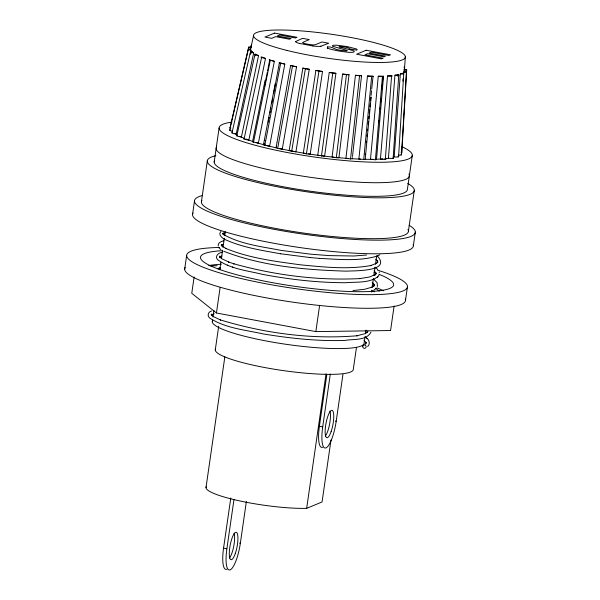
<?xml version="1.0" encoding="UTF-8"?>
<svg xmlns="http://www.w3.org/2000/svg" width="600" height="600" viewBox="0 0 600 600"><rect width="100%" height="100%" fill="white"/><g stroke="black" fill="none" stroke-linecap="round" stroke-linejoin="round"><path stroke-width="0.9" d="M375.803 272.543L375.765 274.298L375.93 273.623M401.49 154.875L406.41 72.037A3.488 0.525 3.4 0 0 404.228 71.37L403.507 72.338L403.395 73.935M401.805 152.49L406.702 69.847A3.488 0.578 3.4 0 0 404.197 69.188M398.572 156.84L403.725 73.852A3.488 0.473 3.6 0 0 402.195 73.222L400.335 73.988L394.192 156.892A83.648 13.23 8.2 0 1 393.36 157.155M404.482 69.067L404.588 67.35M393.135 158.34L398.722 75.233A3.488 0.427 3.8 0 0 397.89 74.662L394.95 75.218L388.418 158.212A83.648 13.23 8.2 0 1 385.875 158.558M404.257 71.895L404.092 69.45M402.877 81.127L403.05 78.727M404.28 71.7L405.353 56.752M385.342 159.322L391.553 76.133A3.488 0.383 4.3 0 0 391.447 75.653L387.518 75.968L380.43 159.03A83.648 13.23 8.2 0 1 377.175 159.195M397.77 76.267L397.89 74.662M373.02 159.3L370.53 159.337L375.435 159.757L382.44 76.53L383.483 76.395L383.062 76.162L378.263 76.238L370.478 159.322A83.648 13.23 8.2 0 1 365.272 159.278M375.435 159.757L376.493 159.6L383.498 76.373M380.077 109.05L380.228 107.445M380.737 101.835L381.03 98.625M381.9 88.995L382.335 84.188M382.485 82.582L383.062 76.162M378.9 121.882L379.05 120.278M363.72 159.63L371.663 76.418L373.178 76.297L372.653 76.17L367.462 75.998L358.86 159.075L365.228 159.532L364.8 159.315M365.175 159.562L371.13 97.155M371.707 89.01L373.072 76.207M366.938 136.328L367.095 134.73M367.507 130.718L367.665 129.113M368.153 124.297L368.4 121.898M368.722 118.688L368.97 116.28M369.293 113.07L369.615 109.868M369.938 106.657L370.26 103.448M370.582 100.238L370.905 97.035M371.07 95.43L371.55 90.615M365.1 154.312L365.138 153.938M366.285 142.748L366.442 141.142M348.668 158.498L345.96 158.31L350.543 158.947L359.543 75.787L361.538 75.69L355.447 75.27L345.93 158.295A83.648 13.23 8.2 0 1 338.782 157.68L337.125 157.53M361.538 75.69L352.5 156.45M352.373 157.59L352.245 158.73A83.648 13.23 8.2 0 0 358.86 159.075L360.54 159.142M336.315 157.733L346.447 74.67L349.043 74.722L342.585 74.07L332.085 157.005L336.315 157.733L338.91 157.785L349.043 74.722M319.462 155.49L317.745 155.265L329.257 72.435L335.903 73.297L324.623 156.15L317.745 155.265A83.648 13.23 8.2 0 1 310.192 154.17L322.5 71.468L315.885 70.425L303.33 153.083A83.648 13.23 8.2 0 1 295.928 151.808L309.255 69.278L302.865 68.078L289.155 150.63L295.905 151.815L289.282 150.578A83.648 13.23 8.2 0 1 282.263 149.137L296.558 66.802L290.55 65.505L296.558 66.802M321.457 156.015L332.775 73.095L335.903 73.297M184.68 269.093L186.645 255.465M192.532 214.59L194.498 200.97M201.397 201.938L207.285 161.07M194.123 276.945L191.767 293.295L216.442 312.983L315.847 331.605L390.562 330.54L394.103 306.015M214.185 162.038L219.097 127.98M212.31 321.645L212.58 319.793M212.978 317.01L213.915 310.53M219.788 269.76L220.853 262.35M221.392 258.645L222.593 250.305M222.99 247.53L224.325 238.26M224.73 235.485L225.263 231.78M216.442 312.983L220.11 287.55M215.288 349.868L218.685 326.25M206.002 487.575L224.835 356.888M226.868 569.227A24.398 6.195 -79.4 0 1 223.56 548.175L230.798 497.94M246.368 501.48L240.353 543.21A24.398 6.195 -79.4 0 1 230.175 569.842A24.398 6.195 -79.4 0 1 226.875 548.798L233.993 499.41M327.315 48.623L327.562 46.92C332.115 46.282 334.41 49.523 338.678 49.965A13.357 2.115 8.2 0 0 340.92 50.377L346.2 50.895A3.735 0.593 8.2 0 0 346.935 50.82L347.228 50.655A2.917 0.458 8.2 0 0 347.077 50.46L332.625 46.26A8.82 1.395 8.2 0 1 332.392 45.773L332.955 45.435A8.94 1.417 8.2 0 1 334.185 45.24L335.543 45.203A8.745 1.38 8.2 0 1 337.215 45.248L347.317 46.612L356.243 48.9A9.795 1.552 8.2 0 1 357.142 49.508L356.812 50.182L350.212 48.983C347.67 46.867 342.638 46.703 339.127 46.695A2.475 0.39 8.2 0 0 339.127 46.83L352.695 50.512A9.42 1.492 8.2 0 1 353.858 51.037L354.337 51.63L353.603 52.117A9.99 1.583 8.2 0 1 352.237 52.328L350.145 52.373A9.495 1.5 8.2 0 1 348.225 52.29L339.855 51.18A28.133 4.447 8.2 0 1 336.293 50.52L330.57 49.17A10.478 1.657 8.2 0 1 328.53 48.435L327.33 47.535L327.562 46.92M315.847 331.605L319.642 305.265M206.295 486.713A59.25 9.367 8.2 0 0 239.873 500.947A59.25 9.367 8.2 0 0 306.66 508.357L326.048 373.808M322.702 447.255A24.398 6.195 -79.4 0 1 319.403 426.21L326.76 375.112M342.945 374.4L336.195 421.237A24.398 6.195 -79.4 0 1 326.017 447.877A24.398 6.195 -79.4 0 1 322.71 426.825L330.322 374.032M331.013 439.868L322.065 501.96L306.66 508.357M356.445 347.543L353.303 369.337A69.705 11.025 8.2 0 1 280.71 370.222A69.705 11.025 8.2 0 1 215.625 348.847M365.062 336.577L364.132 343.065A76.672 12.128 8.2 0 1 284.28 344.032A76.672 12.128 8.2 0 1 212.685 320.528M365.468 333.795L366 330.09M371.475 292.11L371.737 290.257M372.142 287.475L373.343 279.135M373.875 275.43L375.075 267.09M375.48 264.315L376.68 255.975M412.32 155.243L407.408 189.3A97.583 15.435 8.2 0 1 305.782 190.538A97.583 15.435 8.2 0 1 214.665 160.62M408.42 231.15L414.308 190.275M405.502 300.248L407.467 286.62M413.355 245.745L415.32 232.125M308.468 153.907L310.185 154.178L306.428 153.855L318.952 71.1L315.885 70.425M291.675 151.312L305.385 68.767L302.873 68.108M276.27 146.648L276.075 147.78A83.648 13.23 8.2 0 1 269.618 146.243L284.805 64.11L279.225 62.782L284.805 64.11M276.337 146.273L276.93 142.875M276.998 142.5L290.587 65.49M279.577 148.56L282.233 149.145L277.657 148.462L292.485 66.15M370.897 332.28C366.278 340.935 353.25 338.85 345.097 340.41C317.707 341.37 290.325 338.355 263.325 333.952C245.257 329.888 225.322 328.335 209.542 317.91C206.775 315.765 208.433 311.543 211.612 310.942M268.275 122.145L268.567 120.555M264.263 143.67L264.33 143.295M264.817 140.663L264.892 140.288M275.7 82.523L274.065 91.238M275.85 81.735L279.435 62.722M271.83 103.125L272.13 101.542M272.28 100.748L272.722 98.37M273.615 93.615L273.915 92.032M268.868 118.972L269.16 117.39M270.053 112.635L270.353 111.045M270.645 109.462L270.945 107.88M264.007 144.803L269.572 146.243L263.415 144.93L275.31 83.37M264.803 145.403L280.657 63.33M274.35 61.29L269.28 59.94L274.35 61.29L258.368 143.197A83.648 13.23 8.2 0 0 263.4 144.623M266.925 74.085L267.24 72.51M267.548 70.927L267.862 69.345M268.02 68.558L269.745 59.865M264.577 85.935L264.892 84.36M265.207 82.778L266.767 74.88M244.072 139.005L261.585 57.443A3.488 0.383 12.1 0 1 261.81 57.008L265.507 58.425L248.865 140.115A83.648 13.23 8.2 0 0 251.962 141.188M255.93 142.462L258.322 143.197L252.517 141.765L265.087 80.4M253.493 142.215L270.255 60.398M236.827 135.863L254.925 54.547A3.488 0.427 12.5 0 1 255.862 54.24L258.555 55.597L241.395 137.07A83.648 13.23 8.2 0 0 243.75 138.12M255.532 55.807L255.862 54.24M231.983 132.885L250.47 51.81A3.488 0.473 12.8 0 1 252.097 51.637L253.688 52.898L236.175 134.167A83.648 13.23 8.2 0 0 236.917 134.655M250.215 54.323L251.07 50.407L250.635 49.343A3.488 0.525 13 0 0 248.355 49.305L229.688 130.163M251.76 53.205L252.097 51.637M250.425 49.77L253.545 35.723M250.95 46.98L251.333 45.307M230.002 127.785L248.647 47.115A3.488 0.57 13 0 1 251.22 47.19M365.865 343.275L366.075 342.668L365.1 344.288M374.22 285.293L374.49 284.647L373.515 286.267M377.385 286.575L377.16 282.788L373.365 278.76M211.657 314.745L211.92 314.153L211.478 315.405L211.252 314.1L211.98 315.517L211.493 315.022L213.405 316.59L220.597 320.025L220.08 319.822C264.202 333.263 311.31 339.63 357.368 335.745L356.82 335.827L364.905 333.683L367.282 332.288L366.705 332.655L367.913 331.072M295.65 41.588L302.543 38.332L309.293 39.6L302.752 42.428A5.812 0.922 8.2 0 0 303.712 43.245A5.235 0.825 8.2 0 0 304.44 43.47L307.343 44.138A12.75 2.018 8.2 0 0 308.355 44.325L312.195 44.843A5.002 0.795 8.2 0 0 314.745 44.82L315.585 44.58A52.02 8.228 8.2 0 0 315.96 44.453L321.975 41.977L328.725 43.237L320.873 46.207M252.517 141.765L253.335 141.705M222.645 252.18C219.142 252.36 214.35 255.968 217.447 259.575C230.377 269.123 247.462 270.57 262.665 274.41C290.115 279.502 318 282.757 345.952 282.712C356.445 281.767 368.873 283.312 377.82 276.78M376.312 273.112L374.722 275.205L375.645 274.373L369.765 276.96L359.603 278.632L360.15 278.572C317.603 280.785 274.582 275.138 233.58 263.737L234.105 263.925L228.353 261.907L228.923 262.11L221.73 258.675L219.817 257.108L220.282 257.55L219.548 256.132L219.84 257.423L220.275 256.17L219.562 257.28M377.438 277.29L379.072 275.13M220.89 231.413C217.695 234.517 222.248 238.35 225.083 239.55C242.55 247.5 261.795 250.395 280.538 253.763L280.702 253.785M367.635 346.567C370.365 344.31 369.435 340.118 366.84 338.19M251.257 47.468L250.8 48.142A3.488 0.57 13 0 1 248.632 47.138M373.718 290.19L375.915 288.705M220.103 256.92L221.985 256.02M211.695 314.873L214.208 313.733M223.095 244.56L221.243 245.595L222.112 244.612L221.438 245.82L221.347 244.507L221.843 245.888L221.445 245.377L225.938 248.565L225.368 248.25C249.21 258.233 275.265 261.368 300.683 264.847C323.978 267.053 347.782 269.715 370.995 265.507L370.395 265.688L376.702 263.19L376.222 263.595L377.655 262.043L377.355 262.612L377.625 260.888L377.782 262.237L376.882 260.347L377.31 260.82L375.75 259.29M225.038 232.89L222.952 233.888L223.958 233.04L223.05 234.218L223.155 232.905L223.417 234.255L223.103 233.692L224.535 235.192L223.995 234.772C241.44 244.455 261.938 246.623 281.235 250.417L310.17 254.13L328.897 255.593L353.73 256.005L366.562 255.022M319.358 258.375L319.53 258.39C338.558 259.252 358.365 261.562 376.928 256.17M376.327 256.447L379.83 254.812M372.405 287.025L364.733 289.267L352.98 290.55M218.752 268.17L220.447 267.562M223.897 240.78C221.377 241.17 217.538 242.91 218.228 246.038M382.935 158.85L380.49 159.053A3.488 0.383 4.3 0 0 385.245 159.33A3.488 0.383 4.3 0 0 384.81 158.76M322.5 71.468L318.952 71.1M276.045 147.78L277.657 148.462M209.7 265.845L217.17 265.74M382.44 76.53L378.263 76.238M371.663 76.418L367.462 75.998M309.255 69.278L305.385 68.767M350.543 158.947L352.275 158.745M359.543 75.787L355.447 75.27M280.538 253.763L309.832 257.528M309.743 257.52L319.53 258.39M334.612 157.275L332.1 157.02A83.648 13.23 8.2 0 1 324.623 156.15L321.188 155.715M346.447 74.67L342.585 74.07M312.885 45.968L299.46 43.432M332.775 73.095L329.257 72.435M306.757 153.637L303.322 153.097L306.428 153.855M335.362 421.08L336.195 421.237M319.403 426.21L322.71 426.825M239.528 543.053L240.353 543.21M223.56 548.175L226.875 548.798M375.712 159.308L376.493 159.6M227.19 265.118L227.76 265.32M232.478 266.962L233.002 267.15M245.737 138.938L248.805 140.108A3.488 0.383 12.1 0 1 244.605 139.185A3.488 0.383 12.1 0 1 243.892 138.555M239.933 136.358L241.327 137.062A3.488 0.427 12.5 0 1 237.248 136.042A3.488 0.427 12.5 0 1 237.27 135.502M223.733 251.25C262.47 266.347 304.942 269.85 346.2 271.155C352.545 270.645 392.257 272.048 377.332 256.005M235.013 133.282L236.108 134.16A3.488 0.473 12.8 0 1 232.447 133.14A3.488 0.473 12.8 0 1 232.567 132.6M375.615 288.233L379.245 291.127M372.127 282.218L374.303 284.775L374.04 284.197L374.235 285.99M365.415 337.02L367.358 338.618M363.892 340.185L366.007 342.743L365.7 342.12L365.903 343.913M375.285 267.315L377.64 269.423M373.98 270.81L375.127 271.837M219.127 247.98L220.845 249.555M379.155 271.935L379.275 272.618M234.053 533.1A13.942 3.54 -79.4 0 1 233.812 545.842A13.942 3.54 -79.4 0 1 229.47 558.037M329.895 411.135A13.942 3.54 -79.4 0 1 329.655 423.87A13.942 3.54 -79.4 0 1 325.312 436.072M407.752 183.435A104.558 16.538 8.2 0 1 308.1 191.993A104.558 16.538 8.2 0 1 215.865 155.685M407.963 229.447A104.558 16.538 8.2 0 1 304.612 233.205A104.558 16.538 8.2 0 1 201.907 200.415M408.945 174.09A97.583 15.435 8.2 0 1 312.487 177.6A97.583 15.435 8.2 0 1 216.63 146.993M401.925 146.685A97.583 15.435 8.2 0 1 313.043 156.817A97.583 15.435 8.2 0 1 232.02 122.07M398.085 156.405A3.488 0.473 3.6 0 1 398.055 156.953A3.488 0.473 3.6 0 1 394.268 156.907M403.725 73.852A3.488 0.473 3.6 0 1 400.335 73.988M400.95 154.5A3.488 0.525 3.4 0 1 398.625 155.167M406.41 72.037A3.488 0.525 3.4 0 1 403.507 72.338M401.115 152.145A3.488 0.578 3.4 0 1 401.175 152.828M406.71 69.87A3.488 0.578 3.4 0 1 404.37 70.297M404.025 67.095A3.488 0.622 3.5 0 1 404.145 67.808M251.64 45.87A3.488 0.622 12.9 0 1 251.632 45.24M230.73 128.377A3.488 0.57 13 0 1 230.76 127.642M232.365 131.257A3.488 0.525 13 0 1 229.8 130.297A3.488 0.525 13 0 1 230.76 129.975M251.07 50.407A3.488 0.525 13 0 1 248.355 49.305M253.688 52.898A3.488 0.473 12.8 0 1 250.47 51.81M258.555 55.597A3.488 0.427 12.5 0 1 254.925 54.547M265.507 58.425A3.488 0.383 12.1 0 1 261.585 57.443M391.553 76.133A3.488 0.383 4.3 0 1 387.518 75.968M392.993 157.92A3.488 0.427 3.8 0 1 392.565 158.407A3.488 0.427 3.8 0 1 388.485 158.227M398.722 75.233A3.488 0.427 3.8 0 1 394.95 75.218M321.038 46.252A10.342 1.635 8.2 0 1 312.892 45.983M299.49 43.432A10.95 1.732 8.2 0 1 296.392 42.367A9.712 1.537 8.2 0 1 295.612 41.58M409.103 225.278A111.525 17.64 8.2 0 1 302.947 234.083A111.525 17.64 8.2 0 1 202.08 195.615M413.153 244.553A111.525 17.64 8.2 0 1 300.825 247.688A111.525 17.64 8.2 0 1 193.08 212.962M377.528 270.142A111.525 17.64 8.2 0 1 373.26 294.638A111.525 17.64 8.2 0 1 217.733 272.295A111.525 17.64 8.2 0 1 219.653 247.47M405.3 299.048A111.525 17.64 8.2 0 1 292.965 302.183A111.525 17.64 8.2 0 1 185.227 267.465M378.825 274.222A97.583 15.435 8.2 0 1 356.94 291.683A97.583 15.435 8.2 0 1 228.067 272.265A97.583 15.435 8.2 0 1 222.442 250.665M373.957 272.407A97.583 15.435 8.2 0 1 375.645 273.015M208.77 265.545A97.583 15.435 8.2 0 1 221.37 264.24M372 286.028A97.583 15.435 8.2 0 1 373.68 286.635M376.86 287.85A97.583 15.435 8.2 0 1 383.452 290.775M217.972 268.972A83.648 13.23 8.2 0 1 220.26 268.44M372.195 290.618A83.648 13.23 8.2 0 1 374.295 291.892M274.522 33.082L264.952 37.057L271.702 38.318L275.745 36.645L289.447 39.21L291.053 38.543L277.35 35.977L279.668 35.017L295.418 37.965L297.022 37.297L274.522 33.082M366.15 50.25L356.58 54.218L381.532 58.89L383.138 58.23L364.935 54.818L367.553 53.73L383.918 56.797L385.522 56.13L369.157 53.07L371.295 52.177L388.89 55.477L390.495 54.81L366.15 50.25M235.267 553.635A13.942 3.54 -79.4 0 0 236.243 532.312A13.942 3.54 -79.4 0 0 229.327 552.06A13.942 3.54 -79.4 0 0 235.267 553.635M331.11 431.662A13.942 3.54 -79.4 0 0 332.085 410.347A13.942 3.54 -79.4 0 0 325.17 430.088A13.942 3.54 -79.4 0 0 331.11 431.662M362.76 346.41A1.74 1.657 63.8 0 0 365.138 348.218A1.74 1.657 63.8 0 0 365.385 345.255A1.74 1.657 63.8 0 0 362.76 346.41M287.077 50.453A76.672 12.128 8.2 0 0 405.18 57.713A76.672 12.128 8.2 0 0 296.093 30.547A76.672 12.128 8.2 0 0 287.077 50.453"/></g></svg>
